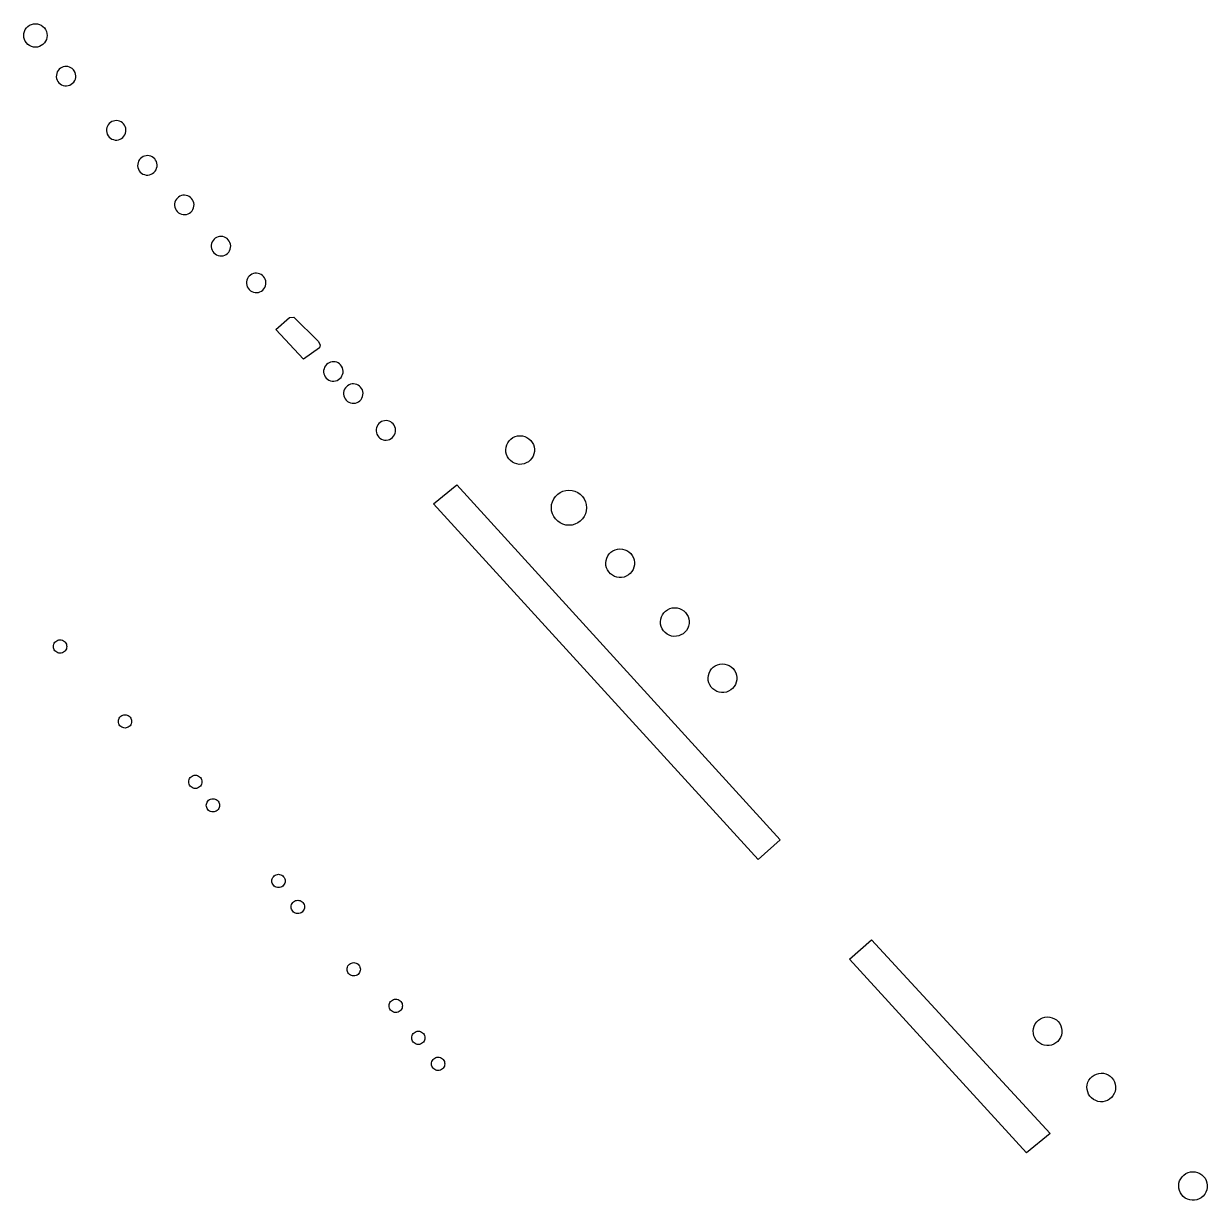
# Model space of a CAD drawing. Header units: millimetres. Extents: x 734061 to 736248, y 4017837 to 4020740.
# Drawn here: x 735450.1 to 735512.4, y 4018520.1 to 4018582 of the extents above; entities that cross this region are included whole.
import ezdxf

# ---------------------------------------------------------------- set-up
doc = ezdxf.new("R2010")
doc.units = ezdxf.units.MM
doc.layers.add('bolvar', color=143, linetype='Continuous', true_color=0x3faae0)

msp = doc.modelspace()

# ---------------------------------------------------------------- linework, layer by layer
at = {"layer": 'bolvar'}
for points in [[(735450.711, 4018581.983), (735450.819, 4018581.974), (735450.923, 4018581.946), (735451.021, 4018581.9), (735451.109, 4018581.838), (735451.185, 4018581.762), (735451.247, 4018581.674), (735451.292, 4018581.576), (735451.32, 4018581.472), (735451.33, 4018581.365), (735451.32, 4018581.257), (735451.292, 4018581.153), (735451.247, 4018581.056), (735451.185, 4018580.967), (735451.109, 4018580.891), (735451.021, 4018580.829), (735450.923, 4018580.784), (735450.819, 4018580.756), (735450.711, 4018580.747), (735450.604, 4018580.756), (735450.5, 4018580.784), (735450.402, 4018580.829), (735450.314, 4018580.891), (735450.238, 4018580.967), (735450.176, 4018581.056), (735450.13, 4018581.153), (735450.103, 4018581.257), (735450.093, 4018581.365), (735450.103, 4018581.472), (735450.13, 4018581.576), (735450.176, 4018581.674), (735450.238, 4018581.762), (735450.314, 4018581.838), (735450.402, 4018581.9), (735450.5, 4018581.946), (735450.604, 4018581.974)], [(735452.756, 4018579.496), (735452.706, 4018579.563), (735452.646, 4018579.621), (735452.577, 4018579.669), (735452.501, 4018579.704), (735452.421, 4018579.727), (735452.337, 4018579.736), (735452.254, 4018579.732), (735452.172, 4018579.714), (735452.094, 4018579.683), (735452.023, 4018579.64), (735451.959, 4018579.586), (735451.905, 4018579.522), (735451.862, 4018579.45), (735451.83, 4018579.368), (735451.813, 4018579.281), (735451.81, 4018579.192), (735451.824, 4018579.104), (735451.852, 4018579.02), (735451.894, 4018578.942), (735451.949, 4018578.872), (735452.015, 4018578.813), (735452.09, 4018578.767), (735452.173, 4018578.734), (735452.26, 4018578.715), (735452.348, 4018578.712), (735452.436, 4018578.724), (735452.521, 4018578.751), (735452.599, 4018578.793), (735452.669, 4018578.847), (735452.729, 4018578.913), (735452.777, 4018578.988), (735452.811, 4018579.069), (735452.83, 4018579.156), (735452.834, 4018579.245), (735452.823, 4018579.333), (735452.797, 4018579.417)], [(735455.396, 4018576.645), (735455.346, 4018576.712), (735455.286, 4018576.77), (735455.217, 4018576.817), (735455.141, 4018576.853), (735455.061, 4018576.875), (735454.978, 4018576.885), (735454.894, 4018576.88), (735454.813, 4018576.862), (735454.735, 4018576.832), (735454.663, 4018576.788), (735454.599, 4018576.734), (735454.545, 4018576.67), (735454.503, 4018576.599), (735454.47, 4018576.516), (735454.453, 4018576.429), (735454.451, 4018576.34), (735454.464, 4018576.253), (735454.492, 4018576.168), (735454.534, 4018576.09), (735454.589, 4018576.021), (735454.655, 4018575.962), (735454.731, 4018575.915), (735454.813, 4018575.882), (735454.9, 4018575.864), (735454.989, 4018575.86), (735455.077, 4018575.873), (735455.161, 4018575.9), (735455.24, 4018575.941), (735455.31, 4018575.995), (735455.369, 4018576.061), (735455.417, 4018576.136), (735455.451, 4018576.218), (735455.47, 4018576.304), (735455.474, 4018576.393), (735455.463, 4018576.481), (735455.437, 4018576.566)], [(735457.035, 4018574.804), (735456.985, 4018574.871), (735456.925, 4018574.929), (735456.856, 4018574.976), (735456.78, 4018575.012), (735456.699, 4018575.035), (735456.616, 4018575.044), (735456.533, 4018575.04), (735456.451, 4018575.022), (735456.373, 4018574.991), (735456.302, 4018574.948), (735456.238, 4018574.894), (735456.184, 4018574.83), (735456.141, 4018574.758), (735456.109, 4018574.675), (735456.091, 4018574.588), (735456.089, 4018574.5), (735456.102, 4018574.412), (735456.13, 4018574.328), (735456.173, 4018574.25), (735456.228, 4018574.18), (735456.294, 4018574.121), (735456.369, 4018574.074), (735456.452, 4018574.041), (735456.538, 4018574.023), (735456.627, 4018574.02), (735456.715, 4018574.032), (735456.799, 4018574.059), (735456.878, 4018574.1), (735456.948, 4018574.155), (735457.008, 4018574.22), (735457.055, 4018574.295), (735457.089, 4018574.377), (735457.109, 4018574.464), (735457.113, 4018574.552), (735457.102, 4018574.64), (735457.075, 4018574.725)], [(735458.977, 4018572.721), (735458.927, 4018572.788), (735458.866, 4018572.846), (735458.797, 4018572.893), (735458.722, 4018572.929), (735458.641, 4018572.952), (735458.558, 4018572.961), (735458.475, 4018572.957), (735458.393, 4018572.939), (735458.315, 4018572.908), (735458.243, 4018572.865), (735458.18, 4018572.811), (735458.126, 4018572.747), (735458.083, 4018572.675), (735458.051, 4018572.593), (735458.033, 4018572.506), (735458.031, 4018572.417), (735458.044, 4018572.329), (735458.072, 4018572.245), (735458.115, 4018572.167), (735458.17, 4018572.097), (735458.236, 4018572.038), (735458.311, 4018571.991), (735458.394, 4018571.958), (735458.48, 4018571.94), (735458.569, 4018571.937), (735458.657, 4018571.949), (735458.741, 4018571.976), (735458.82, 4018572.018), (735458.89, 4018572.072), (735458.95, 4018572.137), (735458.997, 4018572.212), (735459.031, 4018572.294), (735459.051, 4018572.381), (735459.055, 4018572.469), (735459.044, 4018572.558), (735459.017, 4018572.642)], [(735460.905, 4018570.551), (735460.855, 4018570.618), (735460.795, 4018570.676), (735460.726, 4018570.723), (735460.65, 4018570.759), (735460.57, 4018570.782), (735460.487, 4018570.791), (735460.403, 4018570.787), (735460.322, 4018570.769), (735460.244, 4018570.738), (735460.172, 4018570.695), (735460.108, 4018570.641), (735460.054, 4018570.577), (735460.011, 4018570.505), (735459.979, 4018570.422), (735459.962, 4018570.335), (735459.96, 4018570.247), (735459.973, 4018570.159), (735460.001, 4018570.075), (735460.043, 4018569.997), (735460.098, 4018569.927), (735460.164, 4018569.868), (735460.24, 4018569.821), (735460.322, 4018569.788), (735460.409, 4018569.77), (735460.498, 4018569.767), (735460.585, 4018569.779), (735460.67, 4018569.806), (735460.748, 4018569.847), (735460.819, 4018569.902), (735460.878, 4018569.967), (735460.926, 4018570.042), (735460.96, 4018570.124), (735460.979, 4018570.211), (735460.983, 4018570.299), (735460.972, 4018570.387), (735460.946, 4018570.472)], [(735462.76, 4018568.619), (735462.71, 4018568.686), (735462.65, 4018568.744), (735462.581, 4018568.791), (735462.505, 4018568.826), (735462.425, 4018568.849), (735462.341, 4018568.859), (735462.258, 4018568.854), (735462.176, 4018568.836), (735462.098, 4018568.806), (735462.027, 4018568.762), (735461.963, 4018568.708), (735461.909, 4018568.644), (735461.866, 4018568.573), (735461.834, 4018568.49), (735461.817, 4018568.403), (735461.814, 4018568.314), (735461.828, 4018568.226), (735461.856, 4018568.142), (735461.898, 4018568.064), (735461.953, 4018567.995), (735462.019, 4018567.936), (735462.094, 4018567.889), (735462.177, 4018567.856), (735462.264, 4018567.837), (735462.352, 4018567.834), (735462.44, 4018567.847), (735462.525, 4018567.874), (735462.603, 4018567.915), (735462.673, 4018567.969), (735462.733, 4018568.035), (735462.781, 4018568.11), (735462.815, 4018568.192), (735462.834, 4018568.278), (735462.838, 4018568.367), (735462.827, 4018568.455), (735462.801, 4018568.54)], [(735464.807, 4018564.337), (735463.359, 4018565.892), (735464.081, 4018566.529), (735464.304, 4018566.547), (735465.58, 4018565.274), (735465.694, 4018565.09), (735465.649, 4018564.929)], [(735466.819, 4018563.962), (735466.769, 4018564.029), (735466.709, 4018564.087), (735466.64, 4018564.134), (735466.564, 4018564.17), (735466.483, 4018564.193), (735466.4, 4018564.202), (735466.317, 4018564.198), (735466.235, 4018564.18), (735466.157, 4018564.149), (735466.086, 4018564.106), (735466.022, 4018564.052), (735465.968, 4018563.988), (735465.925, 4018563.916), (735465.893, 4018563.833), (735465.875, 4018563.746), (735465.873, 4018563.658), (735465.886, 4018563.57), (735465.914, 4018563.486), (735465.957, 4018563.408), (735466.012, 4018563.338), (735466.078, 4018563.279), (735466.153, 4018563.232), (735466.236, 4018563.199), (735466.322, 4018563.181), (735466.411, 4018563.178), (735466.499, 4018563.19), (735466.583, 4018563.217), (735466.662, 4018563.258), (735466.732, 4018563.313), (735466.792, 4018563.378), (735466.839, 4018563.453), (735466.873, 4018563.535), (735466.893, 4018563.622), (735466.897, 4018563.71), (735466.886, 4018563.798), (735466.859, 4018563.883)], [(735467.87, 4018562.797), (735467.82, 4018562.864), (735467.76, 4018562.922), (735467.691, 4018562.97), (735467.615, 4018563.005), (735467.535, 4018563.028), (735467.452, 4018563.037), (735467.368, 4018563.033), (735467.287, 4018563.015), (735467.209, 4018562.984), (735467.137, 4018562.941), (735467.073, 4018562.887), (735467.019, 4018562.823), (735466.976, 4018562.751), (735466.944, 4018562.669), (735466.927, 4018562.582), (735466.925, 4018562.493), (735466.938, 4018562.405), (735466.966, 4018562.321), (735467.008, 4018562.243), (735467.063, 4018562.173), (735467.129, 4018562.114), (735467.205, 4018562.068), (735467.287, 4018562.034), (735467.374, 4018562.016), (735467.463, 4018562.013), (735467.55, 4018562.025), (735467.635, 4018562.052), (735467.713, 4018562.094), (735467.784, 4018562.148), (735467.843, 4018562.214), (735467.891, 4018562.288), (735467.925, 4018562.37), (735467.944, 4018562.457), (735467.948, 4018562.546), (735467.937, 4018562.634), (735467.911, 4018562.718)], [(735469.58, 4018560.861), (735469.53, 4018560.928), (735469.47, 4018560.986), (735469.401, 4018561.033), (735469.325, 4018561.069), (735469.244, 4018561.092), (735469.161, 4018561.101), (735469.078, 4018561.097), (735468.996, 4018561.079), (735468.918, 4018561.048), (735468.847, 4018561.005), (735468.783, 4018560.951), (735468.729, 4018560.887), (735468.686, 4018560.815), (735468.654, 4018560.732), (735468.636, 4018560.645), (735468.634, 4018560.557), (735468.647, 4018560.469), (735468.676, 4018560.385), (735468.718, 4018560.307), (735468.773, 4018560.237), (735468.839, 4018560.178), (735468.914, 4018560.131), (735468.997, 4018560.098), (735469.084, 4018560.08), (735469.172, 4018560.077), (735469.26, 4018560.089), (735469.345, 4018560.116), (735469.423, 4018560.158), (735469.493, 4018560.212), (735469.553, 4018560.277), (735469.601, 4018560.352), (735469.635, 4018560.434), (735469.654, 4018560.521), (735469.658, 4018560.609), (735469.647, 4018560.697), (735469.62, 4018560.782)], [(735476.165, 4018558.803), (735476.038, 4018558.822), (735475.916, 4018558.862), (735475.803, 4018558.922), (735475.702, 4018559.001), (735475.615, 4018559.095), (735475.546, 4018559.203), (735475.496, 4018559.321), (735475.466, 4018559.446), (735475.459, 4018559.573), (735475.473, 4018559.701), (735475.508, 4018559.824), (735475.564, 4018559.939), (735475.638, 4018560.044), (735475.729, 4018560.134), (735475.834, 4018560.207), (735475.95, 4018560.262), (735476.073, 4018560.296), (735476.201, 4018560.309), (735476.329, 4018560.3), (735476.453, 4018560.269), (735476.571, 4018560.218), (735476.677, 4018560.148), (735476.77, 4018560.061), (735476.848, 4018559.96), (735476.907, 4018559.847), (735476.946, 4018559.726), (735476.964, 4018559.6), (735476.961, 4018559.472), (735476.936, 4018559.347), (735476.891, 4018559.228), (735476.826, 4018559.119), (735476.744, 4018559.021), (735476.646, 4018558.939), (735476.536, 4018558.875), (735476.417, 4018558.83), (735476.292, 4018558.806)], [(735489.899, 4018539.059), (735488.733, 4018538.019), (735471.647, 4018556.732), (735472.882, 4018557.727)], [(735478.781, 4018557.446), (735478.941, 4018557.432), (735479.097, 4018557.39), (735479.243, 4018557.322), (735479.375, 4018557.23), (735479.488, 4018557.116), (735479.581, 4018556.984), (735479.649, 4018556.838), (735479.691, 4018556.682), (735479.705, 4018556.522), (735479.691, 4018556.362), (735479.649, 4018556.206), (735479.581, 4018556.06), (735479.488, 4018555.928), (735479.375, 4018555.814), (735479.243, 4018555.722), (735479.097, 4018555.654), (735478.941, 4018555.612), (735478.781, 4018555.598), (735478.62, 4018555.612), (735478.464, 4018555.654), (735478.318, 4018555.722), (735478.187, 4018555.814), (735478.073, 4018555.928), (735477.98, 4018556.06), (735477.912, 4018556.206), (735477.87, 4018556.362), (735477.856, 4018556.522), (735477.87, 4018556.682), (735477.912, 4018556.838), (735477.98, 4018556.984), (735478.073, 4018557.116), (735478.187, 4018557.23), (735478.318, 4018557.322), (735478.464, 4018557.39), (735478.62, 4018557.432)], [(735481.425, 4018552.848), (735481.298, 4018552.867), (735481.176, 4018552.907), (735481.063, 4018552.967), (735480.962, 4018553.045), (735480.875, 4018553.14), (735480.806, 4018553.248), (735480.756, 4018553.366), (735480.727, 4018553.49), (735480.719, 4018553.618), (735480.733, 4018553.746), (735480.768, 4018553.869), (735480.824, 4018553.984), (735480.898, 4018554.088), (735480.989, 4018554.179), (735481.094, 4018554.252), (735481.21, 4018554.307), (735481.334, 4018554.341), (735481.461, 4018554.354), (735481.589, 4018554.345), (735481.713, 4018554.314), (735481.831, 4018554.263), (735481.937, 4018554.193), (735482.031, 4018554.106), (735482.108, 4018554.005), (735482.167, 4018553.892), (735482.206, 4018553.771), (735482.225, 4018553.645), (735482.221, 4018553.517), (735482.197, 4018553.392), (735482.151, 4018553.273), (735482.087, 4018553.163), (735482.004, 4018553.066), (735481.907, 4018552.984), (735481.797, 4018552.92), (735481.677, 4018552.875), (735481.552, 4018552.851)], [(735484.303, 4018549.754), (735484.176, 4018549.773), (735484.054, 4018549.813), (735483.941, 4018549.873), (735483.84, 4018549.952), (735483.753, 4018550.046), (735483.684, 4018550.154), (735483.634, 4018550.272), (735483.604, 4018550.396), (735483.597, 4018550.524), (735483.611, 4018550.652), (735483.646, 4018550.775), (735483.702, 4018550.89), (735483.776, 4018550.994), (735483.867, 4018551.085), (735483.972, 4018551.158), (735484.088, 4018551.213), (735484.211, 4018551.247), (735484.339, 4018551.26), (735484.467, 4018551.251), (735484.591, 4018551.22), (735484.709, 4018551.169), (735484.815, 4018551.099), (735484.908, 4018551.012), (735484.986, 4018550.911), (735485.045, 4018550.798), (735485.084, 4018550.677), (735485.102, 4018550.551), (735485.099, 4018550.423), (735485.074, 4018550.298), (735485.029, 4018550.179), (735484.964, 4018550.069), (735484.882, 4018549.972), (735484.784, 4018549.89), (735484.674, 4018549.826), (735484.555, 4018549.781), (735484.43, 4018549.757)], [(735452.359, 4018549.218), (735452.354, 4018549.157), (735452.338, 4018549.098), (735452.312, 4018549.043), (735452.277, 4018548.993), (735452.234, 4018548.95), (735452.184, 4018548.915), (735452.129, 4018548.889), (735452.07, 4018548.873), (735452.009, 4018548.868), (735451.948, 4018548.873), (735451.889, 4018548.889), (735451.834, 4018548.915), (735451.784, 4018548.95), (735451.741, 4018548.993), (735451.706, 4018549.043), (735451.68, 4018549.098), (735451.664, 4018549.157), (735451.659, 4018549.218), (735451.664, 4018549.279), (735451.68, 4018549.338), (735451.706, 4018549.393), (735451.741, 4018549.443), (735451.784, 4018549.486), (735451.834, 4018549.521), (735451.889, 4018549.547), (735451.948, 4018549.563), (735452.009, 4018549.568), (735452.07, 4018549.563), (735452.129, 4018549.547), (735452.184, 4018549.521), (735452.234, 4018549.486), (735452.277, 4018549.443), (735452.312, 4018549.393), (735452.338, 4018549.338), (735452.354, 4018549.279)], [(735486.809, 4018546.798), (735486.682, 4018546.817), (735486.56, 4018546.857), (735486.447, 4018546.917), (735486.346, 4018546.996), (735486.259, 4018547.09), (735486.19, 4018547.198), (735486.14, 4018547.316), (735486.111, 4018547.44), (735486.103, 4018547.568), (735486.117, 4018547.696), (735486.152, 4018547.819), (735486.208, 4018547.934), (735486.282, 4018548.038), (735486.373, 4018548.129), (735486.478, 4018548.202), (735486.594, 4018548.257), (735486.718, 4018548.291), (735486.845, 4018548.304), (735486.973, 4018548.295), (735487.097, 4018548.264), (735487.215, 4018548.213), (735487.321, 4018548.143), (735487.415, 4018548.056), (735487.492, 4018547.955), (735487.551, 4018547.842), (735487.59, 4018547.721), (735487.608, 4018547.595), (735487.605, 4018547.467), (735487.581, 4018547.342), (735487.535, 4018547.223), (735487.47, 4018547.113), (735487.388, 4018547.016), (735487.29, 4018546.934), (735487.18, 4018546.87), (735487.061, 4018546.825), (735486.936, 4018546.801)], [(735455.774, 4018545.281), (735455.769, 4018545.22), (735455.753, 4018545.161), (735455.727, 4018545.106), (735455.692, 4018545.056), (735455.649, 4018545.013), (735455.599, 4018544.978), (735455.544, 4018544.952), (735455.485, 4018544.936), (735455.424, 4018544.931), (735455.363, 4018544.936), (735455.304, 4018544.952), (735455.249, 4018544.978), (735455.199, 4018545.013), (735455.156, 4018545.056), (735455.121, 4018545.106), (735455.095, 4018545.161), (735455.079, 4018545.22), (735455.074, 4018545.281), (735455.079, 4018545.342), (735455.095, 4018545.401), (735455.121, 4018545.456), (735455.156, 4018545.506), (735455.199, 4018545.549), (735455.249, 4018545.584), (735455.304, 4018545.61), (735455.363, 4018545.626), (735455.424, 4018545.631), (735455.485, 4018545.626), (735455.544, 4018545.61), (735455.599, 4018545.584), (735455.649, 4018545.549), (735455.692, 4018545.506), (735455.727, 4018545.456), (735455.753, 4018545.401), (735455.769, 4018545.342)], [(735459.474, 4018542.102), (735459.469, 4018542.041), (735459.453, 4018541.982), (735459.427, 4018541.927), (735459.392, 4018541.877), (735459.349, 4018541.834), (735459.299, 4018541.799), (735459.244, 4018541.773), (735459.185, 4018541.757), (735459.124, 4018541.752), (735459.063, 4018541.757), (735459.004, 4018541.773), (735458.949, 4018541.799), (735458.899, 4018541.834), (735458.856, 4018541.877), (735458.821, 4018541.927), (735458.795, 4018541.982), (735458.779, 4018542.041), (735458.774, 4018542.102), (735458.779, 4018542.163), (735458.795, 4018542.222), (735458.821, 4018542.277), (735458.856, 4018542.327), (735458.899, 4018542.37), (735458.949, 4018542.405), (735459.004, 4018542.431), (735459.063, 4018542.447), (735459.124, 4018542.452), (735459.185, 4018542.447), (735459.244, 4018542.431), (735459.299, 4018542.405), (735459.349, 4018542.37), (735459.392, 4018542.327), (735459.427, 4018542.277), (735459.453, 4018542.222), (735459.469, 4018542.163)], [(735460.4, 4018540.866), (735460.395, 4018540.805), (735460.379, 4018540.746), (735460.353, 4018540.691), (735460.318, 4018540.641), (735460.275, 4018540.598), (735460.225, 4018540.563), (735460.17, 4018540.537), (735460.111, 4018540.521), (735460.05, 4018540.516), (735459.989, 4018540.521), (735459.93, 4018540.537), (735459.875, 4018540.563), (735459.825, 4018540.598), (735459.782, 4018540.641), (735459.747, 4018540.691), (735459.721, 4018540.746), (735459.705, 4018540.805), (735459.7, 4018540.866), (735459.705, 4018540.927), (735459.721, 4018540.986), (735459.747, 4018541.041), (735459.782, 4018541.091), (735459.825, 4018541.134), (735459.875, 4018541.169), (735459.93, 4018541.195), (735459.989, 4018541.211), (735460.05, 4018541.216), (735460.111, 4018541.211), (735460.17, 4018541.195), (735460.225, 4018541.169), (735460.275, 4018541.134), (735460.318, 4018541.091), (735460.353, 4018541.041), (735460.379, 4018540.986), (735460.395, 4018540.927)], [(735463.849, 4018536.888), (735463.844, 4018536.827), (735463.828, 4018536.768), (735463.802, 4018536.713), (735463.767, 4018536.663), (735463.724, 4018536.62), (735463.674, 4018536.585), (735463.619, 4018536.559), (735463.56, 4018536.543), (735463.499, 4018536.538), (735463.438, 4018536.543), (735463.379, 4018536.559), (735463.324, 4018536.585), (735463.274, 4018536.62), (735463.231, 4018536.663), (735463.196, 4018536.713), (735463.17, 4018536.768), (735463.154, 4018536.827), (735463.149, 4018536.888), (735463.154, 4018536.949), (735463.17, 4018537.008), (735463.196, 4018537.063), (735463.231, 4018537.113), (735463.274, 4018537.156), (735463.324, 4018537.191), (735463.379, 4018537.217), (735463.438, 4018537.233), (735463.499, 4018537.238), (735463.56, 4018537.233), (735463.619, 4018537.217), (735463.674, 4018537.191), (735463.724, 4018537.156), (735463.767, 4018537.113), (735463.802, 4018537.063), (735463.828, 4018537.008), (735463.844, 4018536.949)], [(735464.865, 4018535.522), (735464.86, 4018535.461), (735464.844, 4018535.402), (735464.818, 4018535.347), (735464.783, 4018535.297), (735464.74, 4018535.254), (735464.69, 4018535.219), (735464.635, 4018535.193), (735464.576, 4018535.177), (735464.515, 4018535.172), (735464.454, 4018535.177), (735464.395, 4018535.193), (735464.34, 4018535.219), (735464.29, 4018535.254), (735464.247, 4018535.297), (735464.212, 4018535.347), (735464.186, 4018535.402), (735464.17, 4018535.461), (735464.165, 4018535.522), (735464.17, 4018535.583), (735464.186, 4018535.642), (735464.212, 4018535.697), (735464.247, 4018535.747), (735464.29, 4018535.79), (735464.34, 4018535.825), (735464.395, 4018535.851), (735464.454, 4018535.867), (735464.515, 4018535.872), (735464.576, 4018535.867), (735464.635, 4018535.851), (735464.69, 4018535.825), (735464.74, 4018535.79), (735464.783, 4018535.747), (735464.818, 4018535.697), (735464.844, 4018535.642), (735464.86, 4018535.583)], [(735504.096, 4018523.612), (735502.851, 4018522.593), (735493.547, 4018532.768), (735494.697, 4018533.795)], [(735467.807, 4018532.24), (735467.802, 4018532.179), (735467.786, 4018532.12), (735467.76, 4018532.065), (735467.725, 4018532.015), (735467.682, 4018531.972), (735467.632, 4018531.937), (735467.577, 4018531.911), (735467.518, 4018531.895), (735467.457, 4018531.89), (735467.396, 4018531.895), (735467.337, 4018531.911), (735467.282, 4018531.937), (735467.232, 4018531.972), (735467.189, 4018532.015), (735467.154, 4018532.065), (735467.128, 4018532.12), (735467.112, 4018532.179), (735467.107, 4018532.24), (735467.112, 4018532.301), (735467.128, 4018532.36), (735467.154, 4018532.415), (735467.189, 4018532.465), (735467.232, 4018532.508), (735467.282, 4018532.543), (735467.337, 4018532.569), (735467.396, 4018532.585), (735467.457, 4018532.59), (735467.518, 4018532.585), (735467.577, 4018532.569), (735467.632, 4018532.543), (735467.682, 4018532.508), (735467.725, 4018532.465), (735467.76, 4018532.415), (735467.786, 4018532.36), (735467.802, 4018532.301)], [(735470.018, 4018530.321), (735470.013, 4018530.26), (735469.997, 4018530.201), (735469.971, 4018530.146), (735469.936, 4018530.096), (735469.893, 4018530.053), (735469.843, 4018530.018), (735469.788, 4018529.992), (735469.729, 4018529.976), (735469.668, 4018529.971), (735469.607, 4018529.976), (735469.548, 4018529.992), (735469.493, 4018530.018), (735469.443, 4018530.053), (735469.4, 4018530.096), (735469.365, 4018530.146), (735469.339, 4018530.201), (735469.323, 4018530.26), (735469.318, 4018530.321), (735469.323, 4018530.382), (735469.339, 4018530.441), (735469.365, 4018530.496), (735469.4, 4018530.546), (735469.443, 4018530.589), (735469.493, 4018530.624), (735469.548, 4018530.65), (735469.607, 4018530.666), (735469.668, 4018530.671), (735469.729, 4018530.666), (735469.788, 4018530.65), (735469.843, 4018530.624), (735469.893, 4018530.589), (735469.936, 4018530.546), (735469.971, 4018530.496), (735469.997, 4018530.441), (735470.013, 4018530.382)], [(735503.913, 4018528.228), (735503.786, 4018528.247), (735503.664, 4018528.287), (735503.551, 4018528.348), (735503.45, 4018528.426), (735503.363, 4018528.521), (735503.294, 4018528.628), (735503.244, 4018528.746), (735503.215, 4018528.871), (735503.207, 4018528.999), (735503.221, 4018529.126), (735503.256, 4018529.249), (735503.312, 4018529.365), (735503.386, 4018529.469), (735503.477, 4018529.559), (735503.582, 4018529.633), (735503.698, 4018529.687), (735503.822, 4018529.721), (735503.949, 4018529.734), (735504.077, 4018529.725), (735504.201, 4018529.695), (735504.319, 4018529.643), (735504.425, 4018529.574), (735504.519, 4018529.487), (735504.596, 4018529.385), (735504.655, 4018529.273), (735504.694, 4018529.151), (735504.713, 4018529.025), (735504.709, 4018528.898), (735504.685, 4018528.773), (735504.639, 4018528.654), (735504.575, 4018528.544), (735504.492, 4018528.447), (735504.395, 4018528.365), (735504.285, 4018528.3), (735504.165, 4018528.255), (735504.04, 4018528.231)], [(735471.206, 4018528.633), (735471.201, 4018528.572), (735471.185, 4018528.513), (735471.159, 4018528.458), (735471.124, 4018528.408), (735471.081, 4018528.365), (735471.031, 4018528.33), (735470.976, 4018528.304), (735470.917, 4018528.288), (735470.856, 4018528.283), (735470.795, 4018528.288), (735470.736, 4018528.304), (735470.681, 4018528.33), (735470.631, 4018528.365), (735470.588, 4018528.408), (735470.553, 4018528.458), (735470.527, 4018528.513), (735470.511, 4018528.572), (735470.506, 4018528.633), (735470.511, 4018528.694), (735470.527, 4018528.753), (735470.553, 4018528.808), (735470.588, 4018528.858), (735470.631, 4018528.901), (735470.681, 4018528.936), (735470.736, 4018528.962), (735470.795, 4018528.978), (735470.856, 4018528.983), (735470.917, 4018528.978), (735470.976, 4018528.962), (735471.031, 4018528.936), (735471.081, 4018528.901), (735471.124, 4018528.858), (735471.159, 4018528.808), (735471.185, 4018528.753), (735471.201, 4018528.694)], [(735472.246, 4018527.266), (735472.241, 4018527.205), (735472.225, 4018527.146), (735472.199, 4018527.091), (735472.164, 4018527.041), (735472.121, 4018526.998), (735472.071, 4018526.963), (735472.016, 4018526.937), (735471.957, 4018526.921), (735471.896, 4018526.916), (735471.835, 4018526.921), (735471.776, 4018526.937), (735471.721, 4018526.963), (735471.671, 4018526.998), (735471.628, 4018527.041), (735471.593, 4018527.091), (735471.567, 4018527.146), (735471.551, 4018527.205), (735471.546, 4018527.266), (735471.551, 4018527.327), (735471.567, 4018527.386), (735471.593, 4018527.441), (735471.628, 4018527.491), (735471.671, 4018527.534), (735471.721, 4018527.569), (735471.776, 4018527.595), (735471.835, 4018527.611), (735471.896, 4018527.616), (735471.957, 4018527.611), (735472.016, 4018527.595), (735472.071, 4018527.569), (735472.121, 4018527.534), (735472.164, 4018527.491), (735472.199, 4018527.441), (735472.225, 4018527.386), (735472.241, 4018527.327)], [(735506.739, 4018525.274), (735506.612, 4018525.293), (735506.491, 4018525.333), (735506.378, 4018525.393), (735506.276, 4018525.472), (735506.19, 4018525.566), (735506.12, 4018525.674), (735506.07, 4018525.792), (735506.041, 4018525.917), (735506.033, 4018526.044), (735506.047, 4018526.172), (735506.083, 4018526.295), (735506.138, 4018526.41), (735506.213, 4018526.515), (735506.304, 4018526.605), (735506.409, 4018526.678), (735506.525, 4018526.733), (735506.648, 4018526.767), (735506.775, 4018526.78), (735506.903, 4018526.771), (735507.028, 4018526.74), (735507.145, 4018526.689), (735507.252, 4018526.619), (735507.345, 4018526.532), (735507.422, 4018526.431), (735507.481, 4018526.318), (735507.521, 4018526.197), (735507.539, 4018526.071), (735507.536, 4018525.943), (735507.511, 4018525.818), (735507.466, 4018525.699), (735507.401, 4018525.59), (735507.319, 4018525.492), (735507.221, 4018525.41), (735507.111, 4018525.346), (735506.992, 4018525.301), (735506.867, 4018525.277)], [(735511.564, 4018520.088), (735511.437, 4018520.107), (735511.316, 4018520.147), (735511.202, 4018520.207), (735511.101, 4018520.286), (735511.015, 4018520.38), (735510.945, 4018520.488), (735510.895, 4018520.606), (735510.866, 4018520.731), (735510.858, 4018520.858), (735510.872, 4018520.986), (735510.907, 4018521.109), (735510.963, 4018521.224), (735511.037, 4018521.329), (735511.128, 4018521.419), (735511.233, 4018521.492), (735511.349, 4018521.547), (735511.473, 4018521.581), (735511.6, 4018521.594), (735511.728, 4018521.585), (735511.853, 4018521.554), (735511.97, 4018521.503), (735512.077, 4018521.433), (735512.17, 4018521.346), (735512.247, 4018521.245), (735512.306, 4018521.132), (735512.345, 4018521.011), (735512.364, 4018520.885), (735512.36, 4018520.757), (735512.336, 4018520.632), (735512.29, 4018520.513), (735512.226, 4018520.404), (735512.143, 4018520.306), (735512.046, 4018520.224), (735511.936, 4018520.16), (735511.817, 4018520.115), (735511.691, 4018520.091)]]:
    msp.add_lwpolyline(points, close=True, dxfattribs=at)

doc.saveas('drawing.dxf')
